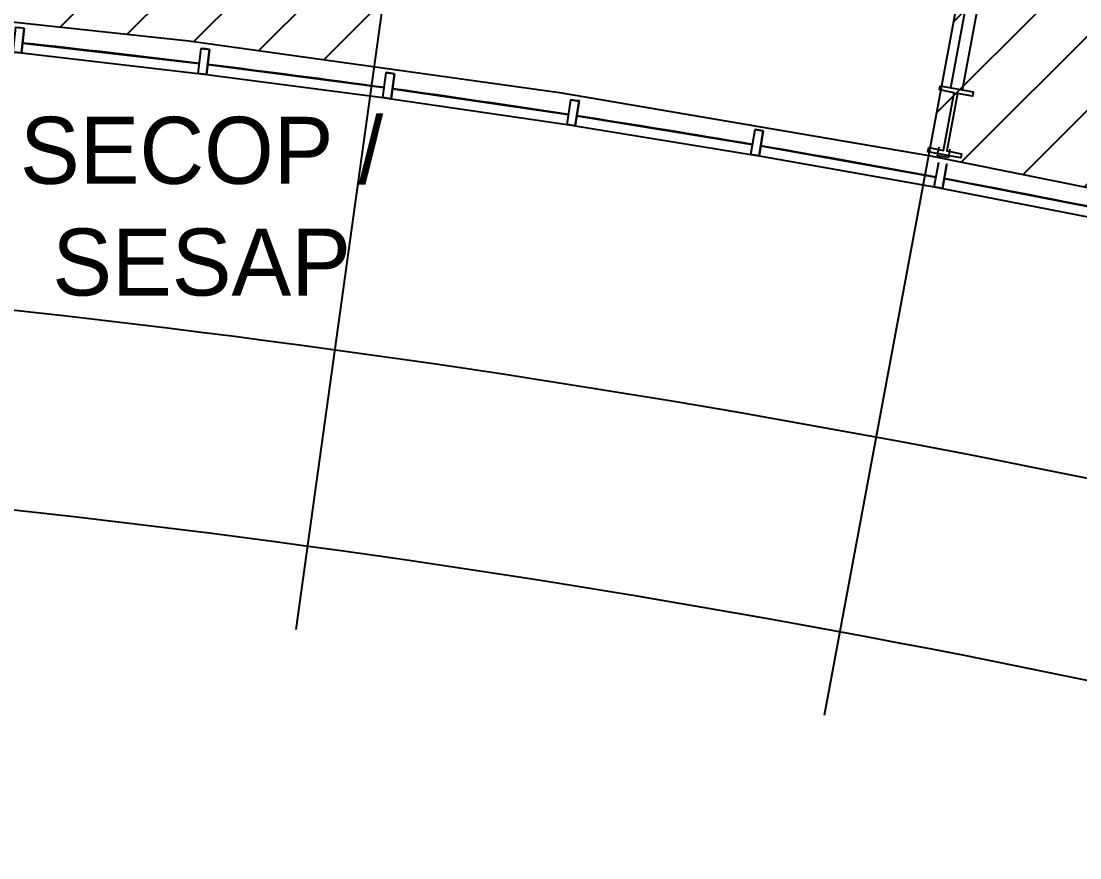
# Model space of a CAD drawing. Header units: millimetres. Extents: x -3 to 87.1, y -29 to 24.
# Drawn here: x 22.97 to 29.29, y -2.46 to 2.54 of the extents above; entities that cross this region are included whole.
import ezdxf

# ---------------------------------------------------------------- set-up
doc = ezdxf.new("R2010")
doc.units = ezdxf.units.MM
for name, color, linetype in [('AR-DIV', 2, 'Continuous'), ('AR-ESQ', 2, 'Continuous'), ('AR-EST', 4, 'Continuous'), ('AR-PIS-EXT', 2, 'Continuous'), ('AR-TXT', 2, 'Continuous'), ('MALHA PARA NUMERAÇÃO DE SALAS', 1, 'Continuous')]:
    doc.layers.add(name, color=color, linetype=linetype)
doc.styles.add('1-125', font='stylu.ttf', dxfattribs={"height": 0.2})

# ---------------------------------------------------------------- blocks, each defined once
blk = doc.blocks.new('numeracao de salas anexo2')
at = {"layer": 'MALHA PARA NUMERAÇÃO DE SALAS'}
h = blk.add_hatch(dxfattribs=at)
h.set_pattern_fill('ANSI31', color=256, scale=2.5, style=0)
h.set_pattern_definition([(45, (100.34865, 6.72668), (-0.2209709, 0.2209709), [])])
h.paths.add_polyline_path([(78.9267, -20.5547), (78.0004, -19.7154), (73.4344, -24.7544), (74.3607, -25.5937), (76.2132, -27.2724), (77.8903, -28.792, -0.024814), (81.404, -22.7995), (80.7792, -22.2334)])
h.paths.add_polyline_path([(79.4914, -16.2083), (84.0574, -11.1693), (82.2048, -9.4906), (81.2786, -8.6513), (76.7125, -13.6903)])
h.paths.add_polyline_path([(74.2952, -16.358), (73.369, -15.5186), (71.5164, -13.84), (66.9504, -18.879), (68.8029, -20.5576), (69.7292, -21.397)])
h.paths.add_polyline_path([(73.9337, -11.1723), (78.4997, -6.1333), (76.4235, -4.3092), (75.3579, -3.4294), (71.029, -8.6724), (72.0142, -9.4858)])
h.paths.add_polyline_path([(68.7372, -11.4482), (67.7947, -10.6699), (65.8626, -9.172), (61.779, -14.6093), (63.5462, -15.9794), (64.4083, -16.6912)])
h.paths.add_polyline_path([(62.8755, -7.0457), (61.8654, -6.3574), (59.8039, -5.0433), (56.2372, -10.8329), (58.1228, -12.0348), (59.0467, -12.6644)])
h.paths.add_polyline_path([(56.634, -3.2006), (55.5649, -2.608), (53.3913, -1.4889), (50.3718, -7.5817), (52.3598, -8.6053), (53.3377, -9.1473)])
h.paths.add_polyline_path([(50.0655, 0.0548), (48.9465, 0.5466), (46.6793, 1.4612), (44.2324, -4.8833), (46.3061, -5.7198), (47.3297, -6.1697)])
h.paths.add_polyline_path([(43.2257, 2.6927), (42.0662, 3.0797), (39.7246, 3.782), (39.7228, 3.7825), (37.871, -2.7605), (40.0129, -3.4029), (41.0734, -3.7568)])
h.paths.add_polyline_path([(36.1723, 4.691), (34.9851, 4.9691), (32.586, 5.4539), (31.3415, -1.2312), (33.5334, -1.6741), (34.6219, -1.9291)])
h.paths.add_polyline_path([(28.9666, 6.0419), (27.7546, 6.2008), (25.324, 6.4628), (24.6991, -0.3085), (26.9223, -0.5481), (28.0298, -0.7019)])
h.paths.add_polyline_path([(21.6659, 6.7156), (20.4444, 6.7625), (18, 6.8), (18, 0), (20.2358, -0.0343), (21.3527, -0.0857)])
h.paths.add_polyline_path([(14.25, 6.8), (10.5, 6.8), (10.5, 0), (14.25, 0)])
h.paths.add_polyline_path([(6.75, 6.8), (3, 6.8), (3, 0), (6.75, 0)])
h.paths.add_polyline_path([(10.5, 10.4), (10.5, 17.2), (6.75, 17.2), (6.75, 10.4)])
h.paths.add_polyline_path([(14.25, 10.4), (15.5, 10.4), (18, 10.4), (18, 17.2), (14.25, 17.2)])
h.paths.add_polyline_path([(26.2797, 16.8188), (23.5241, 17.0305), (22.1437, 17.0941), (21.831, 10.3021), (23.1072, 10.2433), (25.6548, 10.0475)])
h.paths.add_polyline_path([(33.2448, 8.9931), (34.4892, 15.6783), (31.7649, 16.1423), (30.3962, 16.3325), (29.4606, 9.598), (30.726, 9.4222)])
h.paths.add_polyline_path([(38.2371, 7.9044), (40.7032, 7.2464), (42.555, 13.7894), (39.8891, 14.5007), (38.5435, 14.8159), (36.9931, 8.1958)])
h.paths.add_polyline_path([(45.577, 5.7028), (47.9747, 4.82), (50.4217, 11.1645), (47.8281, 12.1194), (46.5174, 12.5568), (44.3651, 6.1072)])
h.paths.add_polyline_path([(54.9899, 1.7367), (58.0095, 7.8295), (55.5147, 9.0186), (54.2497, 9.5746), (51.5139, 3.3501), (52.6834, 2.836)])
h.paths.add_polyline_path([(68.0246, -6.2935), (72.1082, -0.8562), (69.8732, 0.7694), (68.7313, 1.5476), (64.9025, -4.0711), (65.9582, -4.7905)])
h.paths.add_polyline_path([(76.5606, -24.8181), (77.711, -24.951), (77.8212, -23.9974), (76.6707, -23.8645)], flags=24)
h.paths.add_polyline_path([(78.7386, -13.5501), (80.2221, -13.7215), (80.3322, -12.7679), (78.8488, -12.5965)], flags=24)
h.paths.add_polyline_path([(69.3105, -18.5022), (70.7606, -18.6697), (70.8708, -17.716), (69.4206, -17.5485)], flags=24)
h.paths.add_polyline_path([(73.3404, -8.3083), (74.7906, -8.4758), (74.9007, -7.5222), (73.4506, -7.3546)], flags=24)
h.paths.add_polyline_path([(64.1798, -13.7228), (65.5967, -13.8865), (65.7069, -12.9328), (64.29, -12.7691)], flags=24)
h.paths.add_polyline_path([(58.3289, -9.6831), (59.6458, -9.8353), (59.756, -8.8816), (58.439, -8.7295)], flags=24)
h.paths.add_polyline_path([(52.4353, -6.0336), (53.7522, -6.1858), (53.8624, -5.2321), (52.5455, -5.08)], flags=24)
h.paths.add_polyline_path([(46.2283, -3.0394), (47.3787, -3.1723), (47.4889, -2.2187), (46.3385, -2.0858)], flags=24)
h.paths.add_polyline_path([(39.6934, -0.6437), (41.1435, -0.8112), (41.2537, 0.1424), (39.8035, 0.31)], flags=24)
h.paths.add_polyline_path([(32.8452, 0.9864), (34.2621, 0.8227), (34.3723, 1.7763), (32.9554, 1.94)], flags=24)
h.paths.add_polyline_path([(26.0913, 2.3261), (27.5415, 2.1586), (27.6516, 3.1122), (26.2015, 3.2798)], flags=24)
h.paths.add_polyline_path([(19.0933, 2.686), (20.5434, 2.5185), (20.6536, 3.4722), (19.2034, 3.6397)], flags=24)
h.paths.add_polyline_path([(11.7477, 2.7289), (12.8982, 2.596), (13.0083, 3.5497), (11.8579, 3.6826)], flags=24)
h.paths.add_polyline_path([(4.0978, 2.7462), (5.548, 2.5787), (5.6582, 3.5323), (4.208, 3.6999)], flags=24)
h.paths.add_polyline_path([(7.8478, 12.9462), (9.298, 12.7787), (9.4082, 13.7323), (7.958, 13.8999)], flags=24)
h.paths.add_polyline_path([(15.3478, 12.9462), (16.798, 12.7787), (16.9082, 13.7323), (15.458, 13.8999)], flags=24)
h.paths.add_polyline_path([(23.0651, 12.5259), (24.5486, 12.3546), (24.6588, 13.3082), (23.1753, 13.4796)], flags=24)
h.paths.add_polyline_path([(31.0926, 11.3351), (32.5428, 11.1676), (32.6529, 12.1212), (31.2028, 12.2888)], flags=24)
h.paths.add_polyline_path([(38.7444, 9.6765), (40.1612, 9.5128), (40.2714, 10.4665), (38.8545, 10.6302)], flags=24)
h.paths.add_polyline_path([(46.2357, 7.2023), (47.6858, 7.0348), (47.796, 7.9884), (46.3459, 8.156)], flags=24)
h.paths.add_polyline_path([(53.3879, 4.1836), (54.7048, 4.0314), (54.815, 4.9851), (53.498, 5.1372)], flags=24)
h.paths.add_polyline_path([(67.1642, -3.6386), (68.4812, -3.7908), (68.5914, -2.8371), (67.2744, -2.685)], flags=24)
for p, q in [((27.5631, -4.0614), (30.8652, 19.7087)), ((30.7193, -4.5739), (35.1112, 19.0197))]:
    blk.add_line(p, q, dxfattribs=at)
blk.add_lwpolyline([(0, 0), (18, 0), (20.2358, -0.0343), (22.4696, -0.1371), (24.6991, -0.3085), (26.9223, -0.5481), (29.1372, -0.8558), (31.3415, -1.2312), (33.5334, -1.6741), (35.7105, -2.184), (37.871, -2.7605), (40.0129, -3.4029), (42.134, -4.1107), (44.2324, -4.8833), (46.3061, -5.7198), (48.3532, -6.6196), (50.3718, -7.5817), (52.3598, -8.6053), (54.3156, -9.6893), (56.2372, -10.8329), (58.1228, -12.0348), (59.9706, -13.294)], dxfattribs=at)
blk = doc.blocks.new('A$C009E3A51')
blk.add_blockref('numeracao de salas anexo2', (-3.1565, 0.0083))

msp = doc.modelspace()

# ---------------------------------------------------------------- linework, layer by layer
at = {"layer": 'AR-DIV', "transparency": 33554687}
for points in [[(28.5216, 2.1387), (29.6764, 8.3422)], [(28.5904, 2.1259), (29.7453, 8.3294)], [(28.449, 1.7856), (28.4405, 1.7358), (28.5095, 1.724), (28.5178, 1.7728)]]:
    msp.add_lwpolyline(points, dxfattribs=at)
at = {"layer": 'AR-ESQ', "color": 2, "transparency": 33554687}
for p, q in [((22.9716, 2.3468), (22.9876, 2.496)), ((22.9218, 2.3522), (22.9716, 2.3468)), ((24.0265, 2.2249), (24.0448, 2.3738)), ((24.0761, 2.2188), (24.0945, 2.3677)), ((24.0265, 2.2249), (24.0761, 2.2188)), ((25.129, 2.0808), (25.1497, 2.2293)), ((25.1786, 2.0739), (25.1992, 2.2225)), ((25.129, 2.0808), (25.1786, 2.0739)), ((26.2293, 1.9197), (26.2522, 2.068)), ((26.2787, 1.9121), (26.3016, 2.0603)), ((26.2293, 1.9197), (26.2787, 1.9121)), ((27.3269, 1.7418), (27.3521, 1.8897)), ((27.3762, 1.7334), (27.4014, 1.8813)), ((27.3269, 1.7418), (27.3762, 1.7334)), ((28.4217, 1.5471), (28.449, 1.6942)), ((28.4708, 1.5379), (28.4983, 1.6857)), ((28.4217, 1.5471), (28.4708, 1.5379))]:
    msp.add_line(p, q, dxfattribs=at)
at = {"layer": 'AR-ESQ', "transparency": 33554687}
for p, q in [((28.4217, 1.5471), (28.449, 1.6942)), ((28.4983, 1.6857), (28.4708, 1.5379)), ((28.4708, 1.5379), (28.4217, 1.5471))]:
    msp.add_line(p, q, dxfattribs=at)
for points in [[(22.9876, 2.496), (22.9716, 2.3468), (22.9218, 2.3522), (22.9379, 2.5013, -0.000172)], [(24.0945, 2.3677), (24.0761, 2.2188), (24.0265, 2.2249), (24.0448, 2.3738, -0.000172)], [(25.1992, 2.2225), (25.1786, 2.0739), (25.129, 2.0808), (25.1497, 2.2293, -0.000172)], [(26.2787, 1.9121), (26.2293, 1.9197), (26.2522, 2.0679, -0.000172), (26.3016, 2.0603)], [(27.4014, 1.8813), (27.3762, 1.7334), (27.3269, 1.7418), (27.3521, 1.8897, -0.000172)]]:
    msp.add_lwpolyline(points, format="xyb", close=True, dxfattribs=at)
for points in [[(22.9784, 2.4064), (24.0334, 2.2845)], [(24.0839, 2.2783), (25.1368, 2.1403)], [(25.1873, 2.1333), (26.238, 1.9791)], [(26.2883, 1.9713), (27.3365, 1.801)], [(27.3867, 1.7925), (28.4322, 1.6061)], [(28.4822, 1.5968), (29.5247, 1.3945)]]:
    msp.add_lwpolyline(points, dxfattribs=at)
at = {"layer": 'AR-ESQ', "color": 1, "transparency": 33554687}
for points in [[(22.9716, 2.3468), (24.0265, 2.2249)], [(24.0761, 2.2188), (25.129, 2.0808)], [(25.1786, 2.0739), (26.2293, 1.9197)], [(26.2787, 1.9121), (27.3269, 1.7418)], [(27.3762, 1.7334), (28.4217, 1.5471)], [(28.4708, 1.5379), (29.5133, 1.3356)]]:
    msp.add_lwpolyline(points, dxfattribs=at)
at = {"layer": 'AR-ESQ', "color": 2, "transparency": 33554687}
for centre, radius, start, end in [((15.1779, -69.7331), 72.56, 82.989602, 83.828888), ((15.1779, -69.7331), 72.65, 82.950145, 82.989577), ((15.1779, -69.7331), 72.56, 82.110835, 82.95012), ((14.0755, -69.5713), 72.65, 81.19261, 81.232043), ((190.1172, 1189.5486), 1198.7249, 262.0898988, 262.0922887), ((15.1779, -69.7331), 72.56, 81.232067, 82.071353), ((15.1779, -69.7331), 72.65, 81.19261, 81.232043), ((15.1779, -69.7331), 72.56, 80.3533, 81.192586), ((15.1779, -69.7331), 72.65, 80.313843, 80.353275), ((15.1779, -69.7331), 72.56, 79.474532, 80.313818), ((15.1779, -69.7331), 72.56, 78.595765, 79.435051)]:
    msp.add_arc(centre, radius, start, end, dxfattribs=at)
at = {"layer": 'AR-EST', "transparency": 33554687}
msp.add_lwpolyline([(28.4577, 2.1506), (28.6543, 2.114), (28.6498, 2.0894), (28.5613, 2.1059), (28.4972, 1.7618), (28.5857, 1.7453), (28.5811, 1.7207), (28.3845, 1.7573), (28.3891, 1.7819), (28.4776, 1.7654), (28.5416, 2.1095), (28.4531, 2.126), (28.4577, 2.1506)], dxfattribs=at)
at = {"layer": 'AR-PIS-EXT', "color": 1, "transparency": 33554687}
for centre, radius, start, end in [((15.2672, -69.1562), 70.3843, 68.998666, 90.092489), ((15.4577, -68.1239), 68.1526, 68.838657, 90.25562)]:
    msp.add_arc(centre, radius, start, end, dxfattribs=at)

# ---------------------------------------------------------------- block references
at = {"layer": 'MALHA PARA NUMERAÇÃO DE SALAS', "color": 6, "transparency": 33554687}
msp.add_blockref('A$C009E3A51', (0.2044, 2.9587), dxfattribs=at)

# ---------------------------------------------------------------- texts
at = {"layer": 'AR-TXT', "color": 2, "transparency": 33554687, "insert": (24.047, 1.4296), "char_height": 0.4, "attachment_point": 5, "style": '1-125'}
msp.add_mtext('SECOP /\\PSESAP', dxfattribs=at)

doc.saveas('drawing.dxf')
